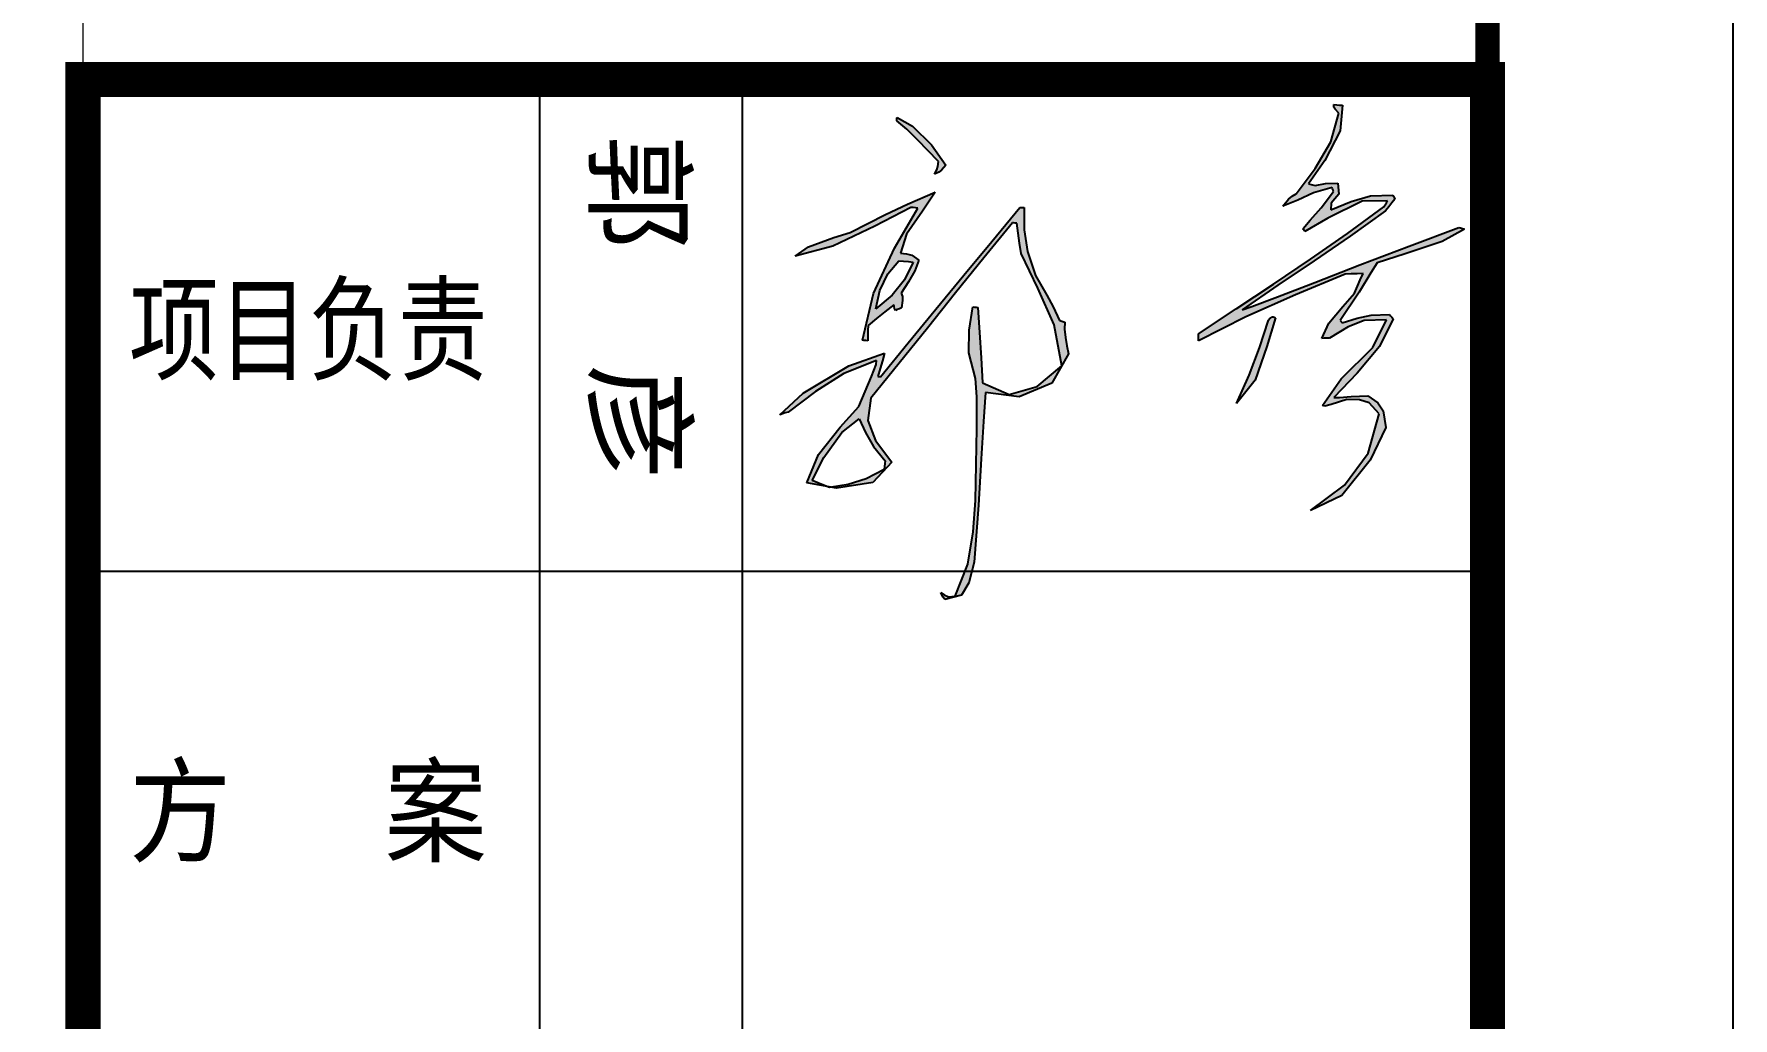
# Model space of a CAD drawing. Extents: x 1117549 to 1295333, y -232649 to -190649.
# Drawn here: x 1202812 to 1206268, y -224522 to -222521 of the extents above; entities that cross this region are included whole.
import ezdxf

# ---------------------------------------------------------------- set-up
doc = ezdxf.new("R2010")
doc.units = 0
doc.header["$LTSCALE"] = 1000
doc.header["$MEASUREMENT"] = 0
doc.layers.get('0').update_dxf_attribs({"linetype": 'CONTINUOUS'})
doc.layers.add('hz', color=254, linetype='CONTINUOUS', lineweight=0)
doc.layers.add('图框', color=9, linetype='CONTINUOUS', lineweight=0)
for name, color, linetype in [('OUTLINE', 7, 'CONTINUOUS'), ('PUB_TITLE', 4, 'CONTINUOUS'), ('图层1', 6, 'CONTINUOUS')]:
    doc.layers.add(name, color=color, linetype=linetype)
doc.styles.add('TUQIAN', font='SIMHEI.TTF', dxfattribs={"width": 1.2})
doc.styles.add('TUQIAN2', font='SIMHEI.TTF', dxfattribs={"width": 1.2})

# ---------------------------------------------------------------- blocks, each defined once
blk = doc.blocks.new('A$C6D983058')
at = {"layer": '图层1', "ltscale": 4}
h = blk.add_hatch(color=256, dxfattribs=at)
h.paths.add_polyline_path([(7.776, 2.664), (7.744, 2.64), (7.712, 2.618), (7.68, 2.6), (7.71, 2.651), (7.73, 2.717), (7.712, 2.816), (7.229, 2.958), (6.747, 2.994), (6.28, 2.992), (5.222, 2.917), (4.757, 2.875), (4.488, 2.832), (4.119, 2.703), (3.788, 2.679), (3.44, 2.704), (3.44, 2.728), (3.44, 2.752), (3.44, 2.776), (3.808, 2.832), (4.176, 2.888), (4.544, 2.944), (4.68, 3.347), (4.525, 3.749), (4.192, 4.088), (3.596, 3.922), (3.081, 3.633), (2.592, 3.344), (2.442, 3.306), (2.296, 3.272), (2.152, 3.24), (2.152, 3.216), (2.152, 3.194), (2.152, 3.176), (2.704, 2.802), (3.256, 2.431), (3.808, 2.06), (4.36, 1.69), (4.912, 1.32), (5.246, 1.303), (5.527, 1.441), (5.824, 1.712), (6.151, 1.457), (6.281, 0.93), (6.24, 0.488), (5.808, 0.623), (5.378, 0.905), (5.048, 1.152), (4.59, 1.303), (4.41, 1.355), (4.352, 1.352), (4.583, 0.892), (4.886, 0.495), (5.224, 0.12), (5.24, 0.08), (5.256, 0.04), (5.272, 0), (4.928, 0.316), (4.464, 0.956), (4.232, 1.464), (4.346, 1.44), (4.464, 1.416), (4.584, 1.392), (4.584, 1.402), (4.584, 1.416), (4.584, 1.432), (4.051, 1.797), (3.518, 2.162), (2.986, 2.528), (2.453, 2.895), (1.92, 3.264), (1.914, 3.282), (1.912, 3.304), (1.912, 3.328), (2.238, 3.357), (2.554, 3.432), (2.896, 3.584), (3.17, 3.775), (3.334, 3.881), (3.528, 3.992), (3.53, 4.016), (3.536, 4.042), (3.544, 4.072), (3.648, 4.08), (3.768, 4.106), (3.888, 4.136), (4.008, 4.168), (4.46, 3.963), (4.703, 3.498), (4.68, 3), (5.111, 3.004), (5.66, 3.021), (6.347, 3.039), (7.192, 3.048), (7.498, 2.998), (7.689, 2.906)])
h.paths.add_polyline_path([(3.592, 1.28), (3.318, 1.313), (3.061, 1.407), (2.856, 1.552), (2.856, 1.624), (2.856, 1.696), (2.856, 1.768), (3.13, 1.661), (3.371, 1.499)], flags=17)
h.paths.add_polyline_path([(4.072, 1.12), (3.372, 1.226), (2.676, 1.476), (2.056, 1.768), (2.056, 1.73), (2.056, 1.696), (2.056, 1.664), (2.378, 1.157), (2.726, 0.563), (2.92, 0.024), (2.766, 0.209), (2.599, 0.567), (2.504, 0.8), (2.195, 1.298), (2.013, 1.609), (1.8, 2), (2.095, 1.838), (2.455, 1.634), (2.744, 1.568), (2.742, 1.658), (2.757, 1.736), (2.824, 1.848), (2.985, 1.803), (3.151, 1.725), (3.328, 1.632), (3.379, 1.654), (3.435, 1.66), (3.544, 1.656), (3.56, 1.624), (3.576, 1.594), (3.592, 1.568), (3.562, 1.554), (3.536, 1.544), (3.512, 1.536), (3.624, 1.416), (3.736, 1.298), (3.848, 1.184), (3.92, 1.186), (3.994, 1.192), (4.072, 1.2), (4.072, 1.17), (4.072, 1.144)])
h.paths.add_polyline_path([(6.28, 0.824), (6.25, 0.736), (6.224, 0.648), (6.2, 0.56), (5.844, 0.705), (5.455, 0.935), (5.232, 1.176), (5.424, 1.284), (5.618, 1.42), (5.816, 1.608), (5.856, 1.608), (5.898, 1.608), (5.944, 1.608), (6.106, 1.355), (6.209, 1.098)], flags=17)
h.paths.add_polyline_path([(1.536, 1.968), (1.47, 1.996), (1.42, 2.007), (1.344, 2.008), (1.052, 1.674), (0.911, 1.502), (0.8, 1.344), (0.784, 1.344), (0.768, 1.344), (0.752, 1.344), (0.859, 1.584), (1.109, 1.885), (1.392, 2.12), (1.467, 2.066), (1.504, 2.027)])
h.paths.add_polyline_path([(3.233, 6.731), (3.648, 6.065), (3.544, 6.057), (3.129, 6.576), (2.717, 7.092), (2.302, 7.606), (1.878, 8.115), (1.44, 8.617), (1.408, 8.633), (1.376, 8.649), (1.344, 8.665), (1.384, 8.293), (1.677, 7.809), (1.904, 7.489), (1.888, 7.476), (1.874, 7.466), (1.864, 7.457), (1.729, 7.55), (1.533, 7.695), (1.28, 7.857), (1.258, 7.849), (1.24, 7.841), (1.224, 7.833), (1.322, 7.566), (1.452, 7.344), (1.56, 7.129), (1.451, 7.206), (1.399, 7.253), (1.36, 7.313), (0.966, 7.558), (0.552, 7.754), (0.12, 7.833), (0.068, 7.777), (0.036, 7.756), (0, 7.753), (0, 7.794), (0, 7.836), (0, 7.881), (0.379, 7.879), (0.832, 7.692), (1.2, 7.481), (1.216, 7.581), (1.173, 7.729), (1.152, 7.913), (1.202, 7.921), (1.256, 7.929), (1.312, 7.937), (1.383, 7.886), (1.454, 7.84), (1.552, 7.841), (1.401, 8.131), (1.295, 8.406), (1.256, 8.737), (1.272, 8.746), (1.29, 8.756), (1.312, 8.769), (1.37, 8.729), (1.432, 8.689), (1.496, 8.649), (1.912, 8.161), (2.322, 7.66), (2.729, 7.159), (3.136, 6.665), (3.076, 6.806), (2.901, 7.169), (2.641, 7.698), (2.325, 8.341), (1.984, 9.041), (1.648, 9.745), (1.65, 9.772), (1.656, 9.802), (1.664, 9.833), (1.875, 9.521), (2.104, 8.991), (2.272, 8.593), (2.428, 8.51), (2.724, 8.365), (3.168, 8.121), (3.176, 8.13), (3.186, 8.14), (3.2, 8.153), (3.11, 8.366), (3.048, 8.571), (3.016, 8.841), (3.032, 8.858), (3.05, 8.876), (3.072, 8.897), (3.496, 8.734), (3.917, 8.437), (4.304, 8.129), (4.3, 8.21), (4.271, 8.38), (4.24, 8.625), (4.326, 8.779), (4.44, 8.872), (4.68, 8.929), (5.179, 8.74), (5.736, 8.37), (6, 7.929), (5.58, 8.398), (5.079, 8.706), (4.488, 8.817), (4.338, 8.652), (4.31, 8.509), (4.32, 8.321), (4.415, 8.095), (4.446, 8.004), (4.44, 7.969), (4.024, 8.21), (3.523, 8.636), (3.096, 8.801), (3.134, 8.476), (3.248, 8.247), (3.44, 7.985), (3.442, 7.946), (3.448, 7.908), (3.456, 7.873), (3.218, 7.96), (2.955, 8.141), (2.744, 8.297), (2.642, 8.33), (2.544, 8.364), (2.448, 8.401), (2.456, 8.313), (2.466, 8.225), (2.48, 8.137), (2.847, 7.43)])
h.paths.add_polyline_path([(4.52, 6.705), (4.089, 6.854), (3.671, 6.97), (3.256, 7.065), (3.234, 7.081), (3.216, 7.097), (3.2, 7.113), (3.2, 7.13), (3.202, 7.148), (3.208, 7.169), (3.642, 7.076), (4.155, 6.948)], flags=17)
at = {"layer": 'OUTLINE', "color": 7, "linetype": 'Continuous'}
for p, q in [((1.65, 9.772), (1.656, 9.802)), ((1.656, 9.802), (1.664, 9.833)), ((1.664, 9.833), (1.875, 9.521)), ((1.648, 9.745), (1.65, 9.772)), ((1.984, 9.041), (1.648, 9.745)), ((1.875, 9.521), (2.104, 8.991)), ((2.325, 8.341), (1.984, 9.041)), ((2.104, 8.991), (2.272, 8.593)), ((3.016, 8.841), (3.032, 8.858)), ((3.048, 8.571), (3.016, 8.841)), ((3.032, 8.858), (3.05, 8.876)), ((3.05, 8.876), (3.072, 8.897)), ((3.072, 8.897), (3.496, 8.734)), ((3.523, 8.636), (3.096, 8.801)), ((3.096, 8.801), (3.134, 8.476)), ((4.326, 8.779), (4.44, 8.872)), ((4.488, 8.817), (4.338, 8.652)), ((4.44, 8.872), (4.68, 8.929)), ((5.079, 8.706), (4.488, 8.817)), ((4.68, 8.929), (5.179, 8.74)), ((1.256, 8.737), (1.272, 8.746)), ((1.295, 8.406), (1.256, 8.737)), ((1.272, 8.746), (1.29, 8.756)), ((1.29, 8.756), (1.312, 8.769)), ((1.312, 8.769), (1.37, 8.729)), ((1.376, 8.649), (1.344, 8.665)), ((1.344, 8.665), (1.384, 8.293)), ((1.37, 8.729), (1.432, 8.689)), ((1.408, 8.633), (1.376, 8.649)), ((1.44, 8.617), (1.408, 8.633)), ((1.432, 8.689), (1.496, 8.649)), ((1.878, 8.115), (1.44, 8.617)), ((1.496, 8.649), (1.912, 8.161)), ((2.272, 8.593), (2.428, 8.51)), ((3.11, 8.366), (3.048, 8.571)), ((3.496, 8.734), (3.917, 8.437)), ((4.024, 8.21), (3.523, 8.636)), ((4.24, 8.625), (4.326, 8.779)), ((4.271, 8.38), (4.24, 8.625)), ((4.338, 8.652), (4.31, 8.509)), ((5.58, 8.398), (5.079, 8.706)), ((5.179, 8.74), (5.736, 8.37)), ((1.401, 8.131), (1.295, 8.406)), ((1.384, 8.293), (1.677, 7.809)), ((2.641, 7.698), (2.325, 8.341)), ((2.428, 8.51), (2.724, 8.365)), ((2.544, 8.364), (2.448, 8.401)), ((2.448, 8.401), (2.456, 8.313)), ((2.456, 8.313), (2.466, 8.225)), ((2.642, 8.33), (2.544, 8.364)), ((2.744, 8.297), (2.642, 8.33)), ((2.724, 8.365), (3.168, 8.121)), ((2.955, 8.141), (2.744, 8.297)), ((3.2, 8.153), (3.11, 8.366)), ((3.134, 8.476), (3.248, 8.247)), ((3.917, 8.437), (4.304, 8.129)), ((4.3, 8.21), (4.271, 8.38)), ((4.31, 8.509), (4.32, 8.321)), ((4.32, 8.321), (4.415, 8.095)), ((6, 7.929), (5.58, 8.398)), ((5.736, 8.37), (6, 7.929)), ((1.552, 7.841), (1.401, 8.131)), ((2.302, 7.606), (1.878, 8.115)), ((1.912, 8.161), (2.322, 7.66)), ((2.466, 8.225), (2.48, 8.137)), ((2.48, 8.137), (2.847, 7.43)), ((3.218, 7.96), (2.955, 8.141)), ((3.168, 8.121), (3.176, 8.13)), ((3.176, 8.13), (3.186, 8.14)), ((3.186, 8.14), (3.2, 8.153)), ((3.248, 8.247), (3.44, 7.985)), ((4.44, 7.969), (4.024, 8.21)), ((4.304, 8.129), (4.3, 8.21)), ((4.415, 8.095), (4.446, 8.004)), ((0, 7.836), (0, 7.881)), ((0, 7.881), (0.379, 7.879)), ((0, 7.794), (0, 7.836)), ((0, 7.753), (0, 7.794)), ((0.068, 7.777), (0.036, 7.756)), ((0.12, 7.833), (0.068, 7.777)), ((0.552, 7.754), (0.12, 7.833)), ((0.379, 7.879), (0.832, 7.692)), ((1.152, 7.913), (1.202, 7.921)), ((1.173, 7.729), (1.152, 7.913)), ((1.202, 7.921), (1.256, 7.929)), ((1.24, 7.841), (1.224, 7.833)), ((1.224, 7.833), (1.322, 7.566)), ((1.258, 7.849), (1.24, 7.841)), ((1.256, 7.929), (1.312, 7.937)), ((1.28, 7.857), (1.258, 7.849)), ((1.533, 7.695), (1.28, 7.857)), ((1.312, 7.937), (1.383, 7.886)), ((1.383, 7.886), (1.454, 7.84)), ((1.454, 7.84), (1.552, 7.841)), ((1.677, 7.809), (1.904, 7.489)), ((3.456, 7.873), (3.218, 7.96)), ((3.44, 7.985), (3.442, 7.946)), ((3.442, 7.946), (3.448, 7.908)), ((3.448, 7.908), (3.456, 7.873)), ((4.446, 8.004), (4.44, 7.969)), ((0.036, 7.756), (0, 7.753)), ((0.966, 7.558), (0.552, 7.754)), ((0.832, 7.692), (1.2, 7.481)), ((1.36, 7.313), (0.966, 7.558)), ((1.216, 7.581), (1.173, 7.729)), ((1.2, 7.481), (1.216, 7.581)), ((1.322, 7.566), (1.452, 7.344)), ((1.729, 7.55), (1.533, 7.695)), ((1.864, 7.457), (1.729, 7.55)), ((2.717, 7.092), (2.302, 7.606)), ((2.322, 7.66), (2.729, 7.159)), ((2.901, 7.169), (2.641, 7.698)), ((1.399, 7.253), (1.36, 7.313)), ((1.452, 7.344), (1.56, 7.129)), ((1.874, 7.466), (1.864, 7.457)), ((1.888, 7.476), (1.874, 7.466)), ((1.904, 7.489), (1.888, 7.476)), ((2.847, 7.43), (3.233, 6.731)), ((1.451, 7.206), (1.399, 7.253)), ((1.56, 7.129), (1.451, 7.206)), ((3.129, 6.576), (2.717, 7.092)), ((2.729, 7.159), (3.136, 6.665)), ((3.076, 6.806), (2.901, 7.169)), ((3.2, 7.13), (3.202, 7.148)), ((3.2, 7.113), (3.2, 7.13)), ((3.216, 7.097), (3.2, 7.113)), ((3.202, 7.148), (3.208, 7.169)), ((3.208, 7.169), (3.642, 7.076)), ((3.234, 7.081), (3.216, 7.097)), ((3.256, 7.065), (3.234, 7.081)), ((3.671, 6.97), (3.256, 7.065)), ((3.642, 7.076), (4.155, 6.948)), ((3.136, 6.665), (3.076, 6.806)), ((4.089, 6.854), (3.671, 6.97)), ((4.52, 6.705), (4.089, 6.854)), ((4.155, 6.948), (4.52, 6.705)), ((3.544, 6.057), (3.129, 6.576)), ((3.233, 6.731), (3.648, 6.065)), ((3.528, 3.992), (3.53, 4.016)), ((3.53, 4.016), (3.536, 4.042)), ((3.536, 4.042), (3.544, 4.072)), ((4.192, 4.088), (3.596, 3.922)), ((3.648, 4.08), (3.768, 4.106)), ((3.768, 4.106), (3.888, 4.136)), ((3.888, 4.136), (4.008, 4.168)), ((4.008, 4.168), (4.46, 3.963)), ((4.525, 3.749), (4.192, 4.088)), ((2.896, 3.584), (3.17, 3.775)), ((3.596, 3.922), (3.081, 3.633)), ((3.17, 3.775), (3.334, 3.881)), ((3.334, 3.881), (3.528, 3.992)), ((4.46, 3.963), (4.703, 3.498)), ((2.554, 3.432), (2.896, 3.584)), ((3.081, 3.633), (2.592, 3.344)), ((4.68, 3.347), (4.525, 3.749)), ((1.912, 3.328), (2.238, 3.357)), ((1.912, 3.304), (1.912, 3.328)), ((1.914, 3.282), (1.912, 3.304)), ((1.92, 3.264), (1.914, 3.282)), ((2.453, 2.895), (1.92, 3.264)), ((2.296, 3.272), (2.152, 3.24)), ((2.238, 3.357), (2.554, 3.432)), ((2.442, 3.306), (2.296, 3.272)), ((2.592, 3.344), (2.442, 3.306)), ((4.544, 2.944), (4.68, 3.347)), ((4.703, 3.498), (4.68, 3)), ((2.152, 3.24), (2.152, 3.216)), ((2.152, 3.216), (2.152, 3.194)), ((2.152, 3.194), (2.152, 3.176)), ((2.152, 3.176), (2.704, 2.802)), ((5.111, 3.004), (5.66, 3.021)), ((5.66, 3.021), (6.347, 3.039)), ((6.347, 3.039), (7.192, 3.048)), ((7.192, 3.048), (7.498, 2.998)), ((2.986, 2.528), (2.453, 2.895)), ((2.704, 2.802), (3.256, 2.431)), ((3.44, 2.776), (3.808, 2.832)), ((3.44, 2.752), (3.44, 2.776)), ((3.808, 2.832), (4.176, 2.888)), ((4.488, 2.832), (4.119, 2.703)), ((4.176, 2.888), (4.544, 2.944)), ((4.757, 2.875), (4.488, 2.832)), ((4.68, 3), (5.111, 3.004)), ((5.222, 2.917), (4.757, 2.875)), ((6.28, 2.992), (5.222, 2.917)), ((6.747, 2.994), (6.28, 2.992)), ((7.229, 2.958), (6.747, 2.994)), ((7.712, 2.816), (7.229, 2.958)), ((7.498, 2.998), (7.689, 2.906)), ((7.689, 2.906), (7.776, 2.664)), ((7.73, 2.717), (7.712, 2.816)), ((3.518, 2.162), (2.986, 2.528)), ((3.44, 2.728), (3.44, 2.752)), ((3.44, 2.704), (3.44, 2.728)), ((3.788, 2.679), (3.44, 2.704)), ((4.119, 2.703), (3.788, 2.679)), ((7.68, 2.6), (7.71, 2.651)), ((7.712, 2.618), (7.68, 2.6)), ((7.71, 2.651), (7.73, 2.717)), ((7.744, 2.64), (7.712, 2.618)), ((7.776, 2.664), (7.744, 2.64)), ((3.256, 2.431), (3.808, 2.06)), ((1.344, 2.008), (1.052, 1.674)), ((1.109, 1.885), (1.392, 2.12)), ((1.42, 2.007), (1.344, 2.008)), ((1.392, 2.12), (1.467, 2.066)), ((1.467, 2.066), (1.504, 2.027)), ((1.504, 2.027), (1.536, 1.968)), ((4.051, 1.797), (3.518, 2.162)), ((3.808, 2.06), (4.36, 1.69)), ((0.859, 1.584), (1.109, 1.885)), ((1.47, 1.996), (1.42, 2.007)), ((1.536, 1.968), (1.47, 1.996)), ((2.013, 1.609), (1.8, 2)), ((1.8, 2), (2.095, 1.838)), ((2.676, 1.476), (2.056, 1.768)), ((2.056, 1.768), (2.056, 1.73)), ((2.095, 1.838), (2.455, 1.634)), ((2.757, 1.736), (2.824, 1.848)), ((2.824, 1.848), (2.985, 1.803)), ((2.985, 1.803), (3.151, 1.725)), ((4.584, 1.432), (4.051, 1.797)), ((0.752, 1.344), (0.859, 1.584)), ((1.052, 1.674), (0.911, 1.502)), ((2.195, 1.298), (2.013, 1.609)), ((2.056, 1.73), (2.056, 1.696)), ((2.056, 1.696), (2.056, 1.664)), ((2.056, 1.664), (2.378, 1.157)), ((2.455, 1.634), (2.744, 1.568)), ((2.742, 1.658), (2.757, 1.736)), ((2.744, 1.568), (2.742, 1.658)), ((3.151, 1.725), (3.328, 1.632)), ((3.328, 1.632), (3.379, 1.654)), ((3.379, 1.654), (3.435, 1.66)), ((3.435, 1.66), (3.544, 1.656)), ((3.536, 1.544), (3.512, 1.536)), ((3.512, 1.536), (3.624, 1.416)), ((3.562, 1.554), (3.536, 1.544)), ((3.544, 1.656), (3.56, 1.624)), ((3.56, 1.624), (3.576, 1.594)), ((3.592, 1.568), (3.562, 1.554)), ((3.576, 1.594), (3.592, 1.568)), ((4.36, 1.69), (4.912, 1.32)), ((5.527, 1.441), (5.824, 1.712)), ((5.824, 1.712), (6.151, 1.457)), ((0.768, 1.344), (0.752, 1.344)), ((0.784, 1.344), (0.768, 1.344)), ((0.8, 1.344), (0.784, 1.344)), ((0.911, 1.502), (0.8, 1.344)), ((2.504, 0.8), (2.195, 1.298)), ((3.372, 1.226), (2.676, 1.476)), ((3.624, 1.416), (3.736, 1.298)), ((3.736, 1.298), (3.848, 1.184)), ((4.464, 0.956), (4.232, 1.464)), ((4.232, 1.464), (4.346, 1.44)), ((4.346, 1.44), (4.464, 1.416)), ((4.41, 1.355), (4.352, 1.352)), ((4.352, 1.352), (4.583, 0.892)), ((4.59, 1.303), (4.41, 1.355)), ((4.464, 1.416), (4.584, 1.392)), ((4.584, 1.416), (4.584, 1.432)), ((4.584, 1.402), (4.584, 1.416)), ((4.584, 1.392), (4.584, 1.402)), ((5.048, 1.152), (4.59, 1.303)), ((4.912, 1.32), (5.246, 1.303)), ((5.246, 1.303), (5.527, 1.441)), ((6.151, 1.457), (6.281, 0.93)), ((2.378, 1.157), (2.726, 0.563)), ((4.072, 1.12), (3.372, 1.226)), ((3.848, 1.184), (3.92, 1.186)), ((3.92, 1.186), (3.994, 1.192)), ((3.994, 1.192), (4.072, 1.2)), ((4.072, 1.2), (4.072, 1.17)), ((4.072, 1.17), (4.072, 1.144)), ((4.072, 1.144), (4.072, 1.12)), ((5.378, 0.905), (5.048, 1.152)), ((2.599, 0.567), (2.504, 0.8)), ((4.928, 0.316), (4.464, 0.956)), ((4.583, 0.892), (4.886, 0.495)), ((5.808, 0.623), (5.378, 0.905)), ((6.281, 0.93), (6.24, 0.488)), ((2.766, 0.209), (2.599, 0.567)), ((2.726, 0.563), (2.92, 0.024)), ((6.24, 0.488), (5.808, 0.623)), ((4.886, 0.495), (5.224, 0.12)), ((5.272, 0), (4.928, 0.316)), ((2.92, 0.024), (2.766, 0.209)), ((5.224, 0.12), (5.24, 0.08)), ((5.24, 0.08), (5.256, 0.04)), ((5.256, 0.04), (5.272, 0))]:
    blk.add_line(p, q, dxfattribs=at)
at = {"layer": 'OUTLINE', "linetype": 'Continuous'}
for p, q in [((2.856, 1.696), (2.856, 1.768)), ((2.856, 1.768), (3.13, 1.661)), ((2.856, 1.624), (2.856, 1.696)), ((2.856, 1.552), (2.856, 1.624)), ((3.061, 1.407), (2.856, 1.552)), ((3.13, 1.661), (3.371, 1.499)), ((5.618, 1.42), (5.816, 1.608)), ((5.816, 1.608), (5.856, 1.608)), ((5.856, 1.608), (5.898, 1.608)), ((5.898, 1.608), (5.944, 1.608)), ((5.944, 1.608), (6.106, 1.355)), ((3.318, 1.313), (3.061, 1.407)), ((3.592, 1.28), (3.318, 1.313)), ((3.371, 1.499), (3.592, 1.28)), ((5.232, 1.176), (5.424, 1.284)), ((5.424, 1.284), (5.618, 1.42)), ((6.106, 1.355), (6.209, 1.098)), ((5.455, 0.935), (5.232, 1.176)), ((6.209, 1.098), (6.28, 0.824)), ((5.844, 0.705), (5.455, 0.935)), ((6.28, 0.824), (6.25, 0.736)), ((6.2, 0.56), (5.844, 0.705)), ((6.224, 0.648), (6.2, 0.56)), ((6.25, 0.736), (6.224, 0.648))]:
    blk.add_line(p, q, dxfattribs=at)
at = {"layer": '图层1', "ltscale": 4}
for p, q in [((3.648, 6.065), (3.544, 6.057)), ((3.544, 4.072), (3.648, 4.08))]:
    blk.add_line(p, q, dxfattribs=at)
blk = doc.blocks.new('A$C31955041')
at = {"layer": '图层1', "ltscale": 4}
blk.add_blockref('A$C6D983058', (0, 0), dxfattribs=at)
blk = doc.blocks.new('euiop[]')
for p, q in [((595616.244, 25838.118), (595616.244, 25768.032)), ((595620.373, 25838.118), (595620.373, 25768.032)), ((595606.947, 25828.106), (595635.553, 25828.106))]:
    blk.add_line(p, q)
at = {"const_width": 0.715}
blk.add_lwpolyline([(595606.947, 25838.118), (595635.553, 25838.118), (595635.553, 25768.032), (595606.947, 25768.032)], close=True, dxfattribs=at)
at = {"layer": 'hz', "linetype": 'ByBlock', "ltscale": 0.005}
blk.add_lwpolyline([(595058.553, 25742.644), (595058.553, 26153.144), (595606.947, 26153.144), (595606.947, 25742.644)], close=True, dxfattribs=at)
at = {"layer": 'PUB_TITLE', "color": 0}
blk.add_lwpolyline([(595640.553, 25737.644), (595640.553, 26158.144), (595046.053, 26158.144), (595046.053, 25737.644)], close=True, dxfattribs=at)
at = {"layer": 'PUB_TITLE', "color": 0, "const_width": 0.5}
blk.add_lwpolyline([(595635.553, 25742.644), (595635.553, 26153.144), (595058.553, 26153.144), (595058.553, 25742.644)], close=True, dxfattribs=at)
at = {"layer": '图框', "ltscale": 4, "xscale": 1.379546038331499, "yscale": 1.379546038340777, "zscale": 1.379546038327529, "rotation": 264.9999999991629}
blk.add_blockref('A$C31955041', (595621.771, 25838.54), dxfattribs=at)
at = {"style": 'TUQIAN2'}
blk.add_text('郭  彦', height=1.7164, rotation=270, dxfattribs=at).set_placement((595617.424, 25836.992))
at = {"style": 'TUQIAN'}
for s, width, p in [('项目负责', 0.78, (595607.886, 25832.174)), ('方   案', 0.89, (595607.886, 25822.368))]:
    blk.add_text(s, height=1.7164, dxfattribs=dict(at, width=width)).set_placement(p)

msp = doc.modelspace()

# ---------------------------------------------------------------- block references
at = {"linetype": 'ByBlock', "xscale": 99.88109257840551, "yscale": 99.88109257817268, "zscale": 99.88109257820747}
msp.add_blockref('euiop[]', (-58286961, -2803353.1), dxfattribs=at)

doc.saveas('drawing.dxf')
